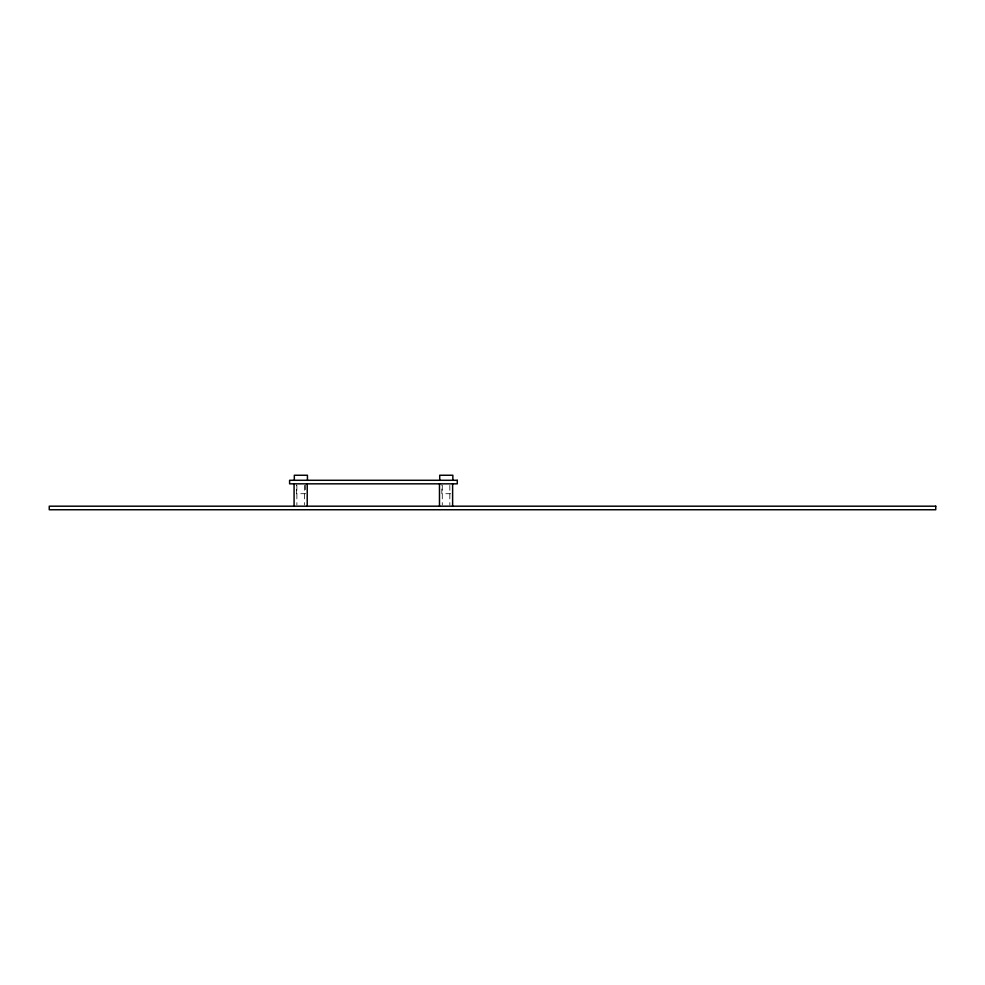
<?xml version="1.0" encoding="UTF-8"?>
<svg xmlns="http://www.w3.org/2000/svg" width="985" height="985" viewBox="0 0 985 985"><rect width="100%" height="100%" fill="white"/><g stroke="black" fill="none" stroke-linecap="round" stroke-linejoin="round"><path stroke-width="0.74" stroke-dasharray="4.92 3.69" d="M450.736 493.707L441.834 493.707L441.834 484.755M449.837 485.359L449.837 505.071M442.277 485.359L442.277 505.071M305.338 484.755L305.338 493.707L296.423 493.707L296.423 484.755M304.439 485.359L304.439 505.071M296.879 485.359L296.879 505.071"/><path stroke-width="1.48" d="M452.854 480.286L452.854 475.25L439.716 475.25L439.716 480.286M452.62 483.832L452.62 506.191M439.482 483.832L439.482 506.191M307.443 480.286L307.443 475.25L294.318 475.25L294.318 480.286M307.221 483.832L307.221 506.191M294.084 483.832L294.084 506.191M457.286 480.286L289.602 480.286L289.602 483.832L457.286 483.832L457.286 480.286M935.75 506.191L49.25 506.191L49.25 509.75L935.75 509.75L935.75 506.191"/></g></svg>
